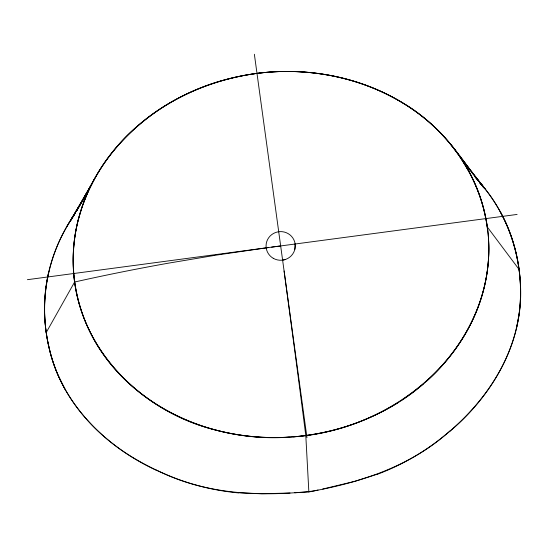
<?xml version="1.0" encoding="UTF-8"?>
<svg xmlns="http://www.w3.org/2000/svg" width="548" height="548" viewBox="0 0 548 548"><rect width="100%" height="100%" fill="white"/><g stroke="black" fill="none" stroke-linecap="round" stroke-linejoin="round"><path stroke-width="0.82" d="M46.039 286.542C48.169 270.712 52.875 255.272 59.52 240.757C67.466 223.666 78.433 208.233 87.906 191.992C92.05 182.813 96.948 173.976 102.503 165.578C125.896 130.458 160.879 103.812 199.904 88.207A231.071 226.591 -2 0 1 256.128 73.501C315.607 65.589 378.73 80.803 425.515 119.074C467.102 152.899 492.597 206.528 488.391 260.423C481.411 359.002 387.765 430.591 293.509 436.866M48.827 271.541C45.957 283.83 44.559 296.441 44.539 309.058A176.894 173.463 -2 0 0 48.854 346.809C60.814 403.047 105.428 446.771 156.31 470.253M450.072 431.105C492.851 395.149 524.052 341.178 520.415 283.967A176.894 173.463 -2 0 0 514.401 246.449C507.9 222.947 496.05 200.965 479.918 182.676M516.298 329.067L519.052 314.408A173.189 169.832 -2 0 0 519.072 269.479A173.517 170.154 -2 0 0 505.359 221.618L500.16 211.398M294.81 249.504L295.146 244.011M94.585 178.6L76.275 211.569L91.091 185.258M70.37 221.399L78.248 207.37M58.335 375.805A173.189 169.832 -2 0 1 46.244 332.485L74.61 282.021A168.531 165.27 -2 0 1 78.364 219.358L82.481 205.623L87.906 191.992L67.048 226.214M76.775 209.939L75.309 212.473M85.515 194.883L79.001 206.089M92.228 183.381L71.302 219.173L75.412 212.994M83.44 198.513L90.208 187.032L84.152 197.28M74.124 215.083C47.375 253.306 38.107 302.811 49.197 348.131C59.629 394.718 92.667 433.235 132.89 457.532A285.001 279.48 -2 0 0 165.112 474.157C211.514 494.885 263.595 496.618 313.367 491.022C360.639 482.254 407.924 466.732 445.134 435.16C482.809 404.287 513.366 361.344 519.333 312.018C524.874 265.979 510.818 217.645 479.938 182.82M426.611 381.113C454.08 356.666 474.958 324.395 483.891 288.577A168.455 165.188 -2 0 0 487.35 227.023A168.291 165.03 -2 0 0 470.232 173.778M423.303 384.004L413 392.265L402.205 399.869M398.506 402.253C342.671 437.612 271.479 446.846 208.247 427.961C163.77 414.452 123.225 386.306 98.236 346.726C76.878 312.634 68.527 270.774 75.74 231.146C89.324 156.564 152.885 99.099 224.433 79.953A245.696 240.928 -2 0 1 256.306 73.473C310.38 66.329 367.4 78.104 412.521 109.285A186.82 183.196 -2 0 1 443.558 136.137C454.724 148.577 464.615 162.235 471.938 177.305A170.462 167.154 -2 0 1 483.672 209L486.021 219.611L487.645 230.249M376.832 474.328L354.625 481.384L322.69 489.056M285.316 259.512L282.61 260.136M318.08 490.042L308.86 491.981L294.742 492.782M267.993 247.593L216.953 255.019L168.154 263.211A509.661 104.25 -7.7 0 0 74.61 282.021A168.222 164.962 -2 0 0 91.174 334.253C127.691 405.691 211.384 442.818 289.337 437.16M27.4 279.686L517.113 214.432M271.609 247.114L280.665 245.936M290.036 493.022L261.882 493.741L238.572 492.755M470.711 170.962C452.792 144.672 431.536 119.957 403.862 103.572C376.771 86.865 345.87 76.645 314.299 72.966A231.071 226.591 -2 0 0 256.128 73.501C223.605 77.96 192.081 89.118 164.126 106.346A205.925 201.931 -2 0 0 136.39 127.04C105.764 153.83 83.358 190.478 75.912 230.674A173.079 169.722 -2 0 0 73.254 262.896C73.535 343.219 138.939 411.192 214.59 429.728A228.824 224.392 -2 0 0 245.346 435.79C279.775 440.044 315.093 436.646 348.069 425.885A233.695 229.16 -2 0 0 377.188 414.083C442.654 383.422 492.686 314.908 488.542 240.88M477.692 180.176L478.726 181.402M479.76 182.628L484.953 188.759L477.363 179.511L478.945 181.463M475.041 176.182L483.459 187.348L463.581 161.475M480.007 182.765L484.761 188.628L476.637 178.326M474.561 175.559L465.615 164.297M484.124 187.628L459.142 155.427L470.253 173.771M450.244 143.713L469.102 168.873M472.157 172.949L473.177 174.312M487.323 227.023L519.107 269.472M462.615 160.146L470.307 170.476M461.704 158.947L469.259 169.359L462.142 159.537M64.965 389.21L58.362 375.798M254.368 54.259L306.962 437.619M284.09 270.986L295.92 359.392A415.315 8.083 82.4 0 1 305.798 435.55L308.86 491.981M449.956 430.975A236.866 232.277 -2 0 1 376.894 474.479M46.238 332.485A174.12 170.743 -2 0 1 46.011 286.536M238.551 492.912A236.866 232.277 -2 0 1 156.392 470.088M476.746 179.073L474.198 175.668L476.746 179.073M273.247 258.293A14.611 14.33 -2 0 0 295.276 246.045A14.611 14.33 -2 0 0 273.473 233.475A14.611 14.33 -2 0 0 273.247 258.293"/></g></svg>
